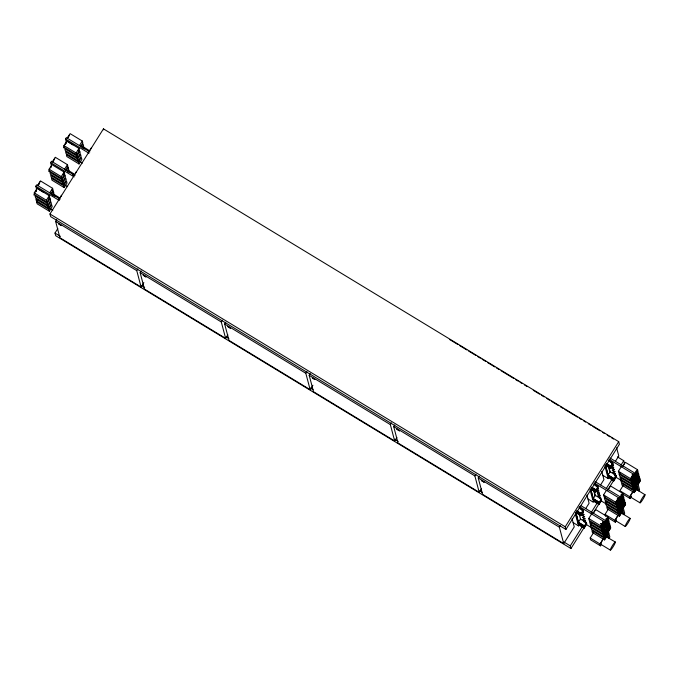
<?xml version="1.0" encoding="UTF-8"?>
<svg xmlns="http://www.w3.org/2000/svg" width="679" height="679" viewBox="0 0 679 679"><rect width="100%" height="100%" fill="white"/><g stroke="black" fill="none" stroke-linecap="round" stroke-linejoin="round"><path stroke-width="1.02" d="M597.97 488.557L598.454 488.922M611.983 464.809L613.298 465.293M36.598 189.297L35.792 186.233L36.632 184.892L60.151 199.168M51.443 165.668L50.636 162.604L51.477 161.262L74.996 175.538M66.296 142.038L65.481 138.974L66.321 137.633L89.84 151.909M67.255 138.193L70.115 133.636L82.286 141.028L82.787 142.896L80.394 146.698M39.942 181.904L37.608 185.622L40.426 180.894L52.597 188.287L53.089 190.162L50.704 193.956M54.787 158.275L52.453 161.992L55.271 157.265L67.442 164.657L67.942 166.533L65.549 170.327M67.297 138.363L69.631 134.637M38.593 184.484L39.119 183.644M53.437 160.855L53.964 160.015M68.282 137.217L68.851 136.547M38.635 184.654L39.161 183.814M34.256 192.87L37.116 188.312L49.295 195.705L49.788 197.572L46.919 202.13L34.748 194.746L34.256 192.87L46.427 200.263L46.919 202.13M49.1 169.241L51.969 164.683L64.14 172.067L64.632 173.943L61.772 178.501L49.601 171.116L49.1 169.241L61.271 176.625L61.772 178.501M63.945 145.612L66.814 141.045L78.985 148.438L79.477 150.314L76.617 154.871L64.446 147.479L63.945 145.612L76.116 152.996L76.617 154.871M35.809 191.062L36.335 190.222M50.653 167.424L51.18 166.593L50.704 167.594M65.507 143.795L66.033 142.955L65.549 143.965M35.86 191.223L36.386 190.392M35.911 191.444L36.437 190.604M49.321 211.22L48.829 209.344L51.689 204.786L52.19 206.662L49.321 211.22L37.15 203.827L36.658 201.96L37.608 200.441M49.737 192.844L52.597 188.287M64.581 169.215L67.442 164.657M79.426 145.586L82.286 141.028M46.427 200.263L49.295 195.705M61.271 176.625L64.14 172.067M76.116 152.996L78.985 148.438M51.485 194.355L53.395 191.317L51.655 190.264M66.338 170.726L68.24 167.688L66.508 166.627M81.183 147.097L83.093 144.05L83.585 145.926L82.626 147.445M50.093 198.726L50.586 200.602L47.725 205.16L47.224 203.284L50.093 198.726L48.353 197.674M64.938 175.097L65.43 176.973L62.57 181.531L62.078 179.655L64.938 175.097L63.198 174.045M79.782 151.468L80.275 153.344L77.414 157.901L76.922 156.026L79.782 151.468L78.043 150.415M52.461 195.467L53.896 193.192L53.395 191.317M67.781 171.083L68.74 169.555L68.24 167.688M53.242 195.866L54.201 194.347L54.693 196.223M68.087 172.237L69.046 170.718L69.538 172.585M82.931 148.599L83.89 147.08L84.383 148.956M48.031 206.314L50.891 201.756L51.383 203.632L48.523 208.19L36.352 200.806L35.86 198.93L48.031 206.314L48.523 208.19M62.875 182.685L65.736 178.127L66.236 180.003L63.368 184.561L51.197 177.168L50.704 175.301L62.875 182.685L63.368 184.561M77.72 159.056L80.58 154.498L81.081 156.374L78.212 160.931L66.041 153.539L65.549 151.663L77.72 159.056L78.212 160.931M63.673 185.715L66.542 181.157L67.034 183.033L64.165 187.591L51.994 180.198L51.502 178.322L63.673 185.715L64.165 187.591M78.518 162.086L81.387 157.528L81.879 159.404L79.019 163.962L66.839 156.569L66.347 154.693L78.518 162.086L79.019 163.962M72.39 175.267L73.459 173.552L68.112 170.31M58.929 199.431L60.966 196.197M61.042 196.07L61.568 195.238M73.773 175.802L75.81 172.568M75.887 172.441L76.413 171.6M89.127 151.366L90.655 148.939M90.731 148.811L91.258 147.971M49.957 213.987L103.446 128.849L618.705 441.656L619.401 444.312L565.921 529.45L50.662 216.643L49.957 213.987L565.217 526.802L565.921 529.45M143.863 282.634L141.096 287.039L59.939 237.777L55.61 221.379L56.713 219.614M586.155 524.324L570.954 548.522L55.703 235.715L54.999 233.058L57.817 228.577M141.096 287.039L136.768 270.641L137.871 268.884M227.838 334.832L225.623 338.354L144.466 289.093L140.137 272.686L141.24 270.929M225.623 338.354L221.286 321.956L222.398 320.199M312.917 385.265L310.15 389.67L228.993 340.408L224.656 324.002L225.768 322.245M310.15 389.67L305.813 373.272L306.925 371.515M396.884 437.463L394.669 440.985L313.52 391.715L309.183 375.317L310.295 373.56M394.669 440.985L390.34 424.587L391.443 422.83M481.411 488.778L479.196 492.3L398.038 443.031L393.71 426.633L394.813 424.876M479.196 492.3L474.867 475.903L475.971 474.137M572.074 518.671L574.247 526.87L563.723 543.616L482.565 494.346L478.237 477.948L479.34 476.191M563.723 543.616L559.386 527.218L560.498 525.453M565.217 526.802L618.705 441.656M581.02 513.553L581.368 514.894L580.842 515.734L580.494 514.393L581.02 513.553L576.768 510.973M583.125 510.192L583.482 511.533L581.453 514.767L581.097 513.426L583.125 510.192L578.881 507.62M595.865 489.924L596.213 491.265L595.687 492.097L595.339 490.764L595.865 489.924L591.613 487.344M597.97 486.563L598.326 487.904L596.298 491.138L595.941 489.797L597.97 486.563L593.726 483.983M608.571 460.354L612.814 462.934L610.786 466.167L611.058 467.627L610.531 468.468L610.183 467.127L610.71 466.295L606.457 463.715M611.142 467.508L613.171 464.275L612.814 462.934M585.765 508.529L589.092 503.232L586.928 495.033M600.609 484.891L603.937 479.603L601.772 471.404M615.454 461.262L618.781 455.974L616.617 447.775M578.364 522.397L584.305 526.004L584.661 527.345L584.135 528.186L583.779 526.845L577.837 523.237L578.364 522.397L575.962 513.307M578.44 522.27L580.469 519.036L586.418 522.643L586.775 523.984L584.738 527.218L584.381 525.877L578.44 522.27L575.996 513.018M593.208 498.768L599.15 502.375L599.506 503.716L598.98 504.548L598.623 503.215L592.682 499.6L593.208 498.768L590.806 489.669M593.285 498.641L595.322 495.407L601.263 499.014L601.619 500.355L599.582 503.589L599.234 502.248L593.285 498.641L590.84 489.389M608.944 467.169L610.175 471.812L616.108 475.385L614.079 478.619L614.351 480.078L613.824 480.919L613.468 479.578L607.527 475.971L608.053 475.13L605.379 465.03M614.079 478.619L608.129 475.011L610.166 471.778M573.101 522.575L578.533 525.877L579.06 525.037M602.791 475.317L608.223 478.619L608.749 477.778M570.954 548.522L570.258 545.874L582.641 526.157M591.086 512.713L597.282 502.85M606.288 488.515L611.915 479.552M620.929 465.208L623.738 460.727L617.406 456.882M602.468 522.015L604.251 523.237L601.382 527.795L589.211 520.411L588.718 518.535L591.579 513.978M617.313 498.386L619.095 499.608L616.235 504.166L604.055 496.773L603.563 494.906L606.432 490.348M632.157 474.757L633.94 475.979L631.08 480.537L618.909 473.144L618.408 471.268L621.277 466.711M583.779 526.845L584.305 526.004M584.381 525.877L586.418 522.643M598.623 503.215L599.15 502.375M599.234 502.248L601.263 499.014M613.468 479.578L613.994 478.746L608.053 475.13M592.911 513.57L600.796 501.026M607.552 490.272L615.997 476.828M622.753 466.074L624.442 463.384L623.738 460.727M593.302 513.392L595.687 509.589L607.858 516.982L608.359 518.858L605.965 522.652M608.146 489.754L610.531 485.96L622.702 493.353L623.203 495.22L620.334 499.778M622.991 466.125L625.376 462.331L637.547 469.715L638.048 471.591L635.179 476.149M614.427 479.96L616.464 476.717L616.108 475.385M618.111 501.416L619.893 502.638L617.033 507.196L604.862 499.803L604.361 497.928L605.32 496.408M632.955 477.787L634.738 479.009L631.877 483.567L619.706 476.174L619.206 474.298L620.165 472.779M602.986 533.855L602.494 531.98L605.354 527.422L603.062 531.309L603.47 532.854L605.846 529.297L602.986 533.855L590.815 526.463L590.323 524.595L591.273 523.076M619.715 507.468L621.455 508.529L618.628 513.256L606.457 505.863L605.965 503.988L606.916 502.468M634.559 483.838L636.299 484.899L633.473 489.618L621.302 482.234L620.81 480.359L621.769 478.839M601.569 544.134L600.499 545.84L590.688 539.89L590.195 538.014L593.412 532.896M605.541 516.252L605.04 514.376L608.257 509.258M623.636 484.781L619.885 490.747L629.688 496.705L630.188 498.573L631.258 496.867M601.382 527.795L600.89 525.919L603.75 521.362L601.458 525.249L601.866 526.794L604.208 523.068M616.235 504.166L615.734 502.29L618.603 497.732L616.303 501.62L616.71 503.164L619.053 499.438M631.08 480.537L630.579 478.661L633.448 474.103M633.49 474.273L631.147 477.991L631.555 479.527L633.897 475.809M602.596 524.663C603.962 522.372 601.883 526.395 600.856 523.611M602.697 525.054L603.173 524.044L602.697 525.054L600.957 523.993M581.097 505.762L605.524 520.589L609.852 536.953L609.004 538.294L604.683 521.93L607.858 516.982M595.042 481.581L620.368 496.96L624.697 513.324L623.857 514.665L619.528 498.301L622.702 493.353M609.886 457.952L635.213 473.322L639.542 489.695L638.701 491.036L634.373 474.663L637.547 469.715M605.507 520.963L607.374 517.984L607.781 519.528L605.914 522.499M620.351 497.334L622.227 494.354L622.626 495.891L620.292 499.617M635.196 473.696L637.072 470.725L637.479 472.261L635.137 475.987M603.266 525.045L605.048 526.267L602.188 530.825L601.687 528.949L604.556 524.392L605.481 524.96M617.033 507.196L616.532 505.32L619.401 500.762L620.326 501.331M631.877 483.567L631.385 481.691L634.245 477.133L635.179 477.693M604.556 524.392L602.265 528.279L602.672 529.824L605.006 526.098M618.34 504.446L618.824 503.445L618.34 504.446L616.6 503.394M633.184 480.817L633.668 479.815L633.184 480.817L631.445 479.764M603.495 528.075C604.862 525.784 602.782 529.807 601.755 527.023M605.795 524.57L608.664 520.012L609.156 521.879L606.771 525.682M621.115 500.177L623.509 496.374L624.001 498.25L621.616 502.053M635.968 476.548L638.353 472.745L638.846 474.621L635.985 479.179M605.838 524.731L608.18 521.014L608.588 522.55L606.712 525.529M619.851 502.468L617.517 506.186L617.109 504.65L619.401 500.762M621.158 500.364L623.025 497.384L623.432 498.921L621.557 501.9M634.695 478.839L632.361 482.557L631.954 481.021L634.245 477.133M636.002 476.726L637.87 473.755L638.277 475.292L635.934 479.009M620.199 503.793L617.907 507.68L618.314 509.216L620.691 505.668L617.831 510.226L617.338 508.35L620.199 503.793L621.132 504.353M633.762 480.808L635.544 482.031L632.675 486.597L632.183 484.721L635.043 480.163L635.977 480.724M606.593 527.6L609.462 523.034L609.954 524.909L607.569 528.712M621.446 503.962L624.307 499.404L624.799 501.28L622.414 505.083M636.766 479.578L639.151 475.775L639.643 477.651L637.258 481.445M606.644 527.761L608.978 524.044L609.386 525.58L607.518 528.559M621.489 504.132L623.823 500.415L624.23 501.951L622.363 504.93M635.493 481.869L633.159 485.587L632.752 484.051L635.043 480.163M636.333 480.503L638.667 476.777L639.075 478.322L637.208 481.301M604.913 531.267L606.653 532.328L603.784 536.885L603.291 535.01L606.152 530.452L607.085 531.012M618.628 513.256L618.136 511.38L620.996 506.823L621.93 507.383M633.473 489.618L632.981 487.751L635.85 483.193L636.775 483.754M607.442 530.791L610.26 526.064L608.52 525.011M622.287 507.162L625.104 502.435L623.364 501.382M637.131 483.533L639.949 478.805L638.209 477.753M600.499 545.84L599.998 543.964L603.215 538.846M616.413 520.504L615.344 522.21L614.843 520.335L618.06 515.217M629.688 496.705L632.904 491.579M605.668 534.135L607.45 535.358L604.59 539.915L604.089 538.04L607.001 533.652M619.511 513.74L619.91 515.276L622.253 511.559L619.435 516.286L618.934 514.41L621.845 510.014M634.356 490.102L634.763 491.647L637.097 487.929L634.279 492.648L633.779 490.781L636.69 486.385M607.849 532.336L610.183 528.61L609.776 527.074M623.161 507.96L625.028 504.981L624.621 503.445M638.005 484.322L639.873 481.352L639.474 479.807M605.651 536.232L606.177 535.391L605.693 536.393L615.361 542.037A4.787 0.603 -58.7 0 1 611.754 548.768A4.787 0.603 -58.7 0 1 611.389 547.376A4.787 0.603 -58.7 0 1 615.361 542.037M623.212 508.113L625.605 504.31L625.104 502.435M638.056 484.475L640.45 480.681L639.949 478.805M607.408 535.188L605.065 538.905L604.658 537.369M581.996 515.234L584.695 516.872L582.056 515.327M582.557 517.356L585.256 518.994L582.607 517.44M583.117 519.486L585.79 521.166L583.117 519.494M598.335 502.07L596.391 501.026L596.501 501.441M583.677 521.608L584.288 521.786M612.899 478.856L613.918 479.085L612.848 478.211M610.031 461.55L612.653 463.401M612.67 463.273L612.085 463.053M615.802 475.869L615.505 475.419M613.884 479.119L612.636 478.525M595.135 485.341L596.043 485.731M598.386 489.033L597.486 488.642M593.106 488.583L594.354 489.177M595.755 490.306L595.169 490.085M596.315 501.153L596.9 501.374M583.575 521.43L584.483 521.82M585.765 523.068L586.257 523.11L585.807 522.677M610.098 461.728L611.923 462.755M612.509 463.418L612.042 463.214M615.598 475.792L616.065 475.987L615.734 475.606M596.425 489.449L598.971 491.112L596.493 489.72M593.14 488.719L594.278 489.296M581.58 513.086L584.135 514.741L581.496 513.205M586.113 523.136L585.638 522.932M611.465 465.896L613.791 467.525L611.338 466.091M595.084 490.213L595.78 490.263L595.042 489.618M583.609 526.166L584.195 526.386L583.702 526.038M583.533 526.293L584.22 526.344L583.49 525.699M615.335 475.665L614.665 475.292M580.927 509.038L582.794 510.252M580.876 509.199L582.523 510.226M582.395 510.319L581.733 509.946M582.641 512.272L583.541 512.662L582.837 511.983M580.316 513.714L579.654 513.341M580.239 513.842L579.577 513.468M608.851 465.336L610.183 466.201M608.774 465.463L609.81 466.117M614.172 474.553L614.648 474.901M599.328 498.182L599.803 498.53M597.223 501.543L598.25 502.197M449.668 339.542L457.79 344.465M459.59 345.56L466.804 349.94M468.603 351.035L475.818 355.414M477.626 356.509L480.333 358.156M482.132 359.25L485.74 361.44M487.539 362.535L494.753 366.915M496.561 368.01L499.269 369.648M501.068 370.742L513.689 378.407M515.497 379.502L518.204 381.14M520.004 382.235L521.811 383.329M524.511 384.976L527.218 386.614M533.295 390.306L539.61 394.143M541.409 395.237L544.117 396.876M546.824 398.522L549.523 400.16M551.331 401.255L558.545 405.635M560.345 406.729L563.052 408.376M564.852 409.471L577.481 417.127M579.28 418.222L581.088 419.316M583.787 420.963L585.595 422.058M588.303 423.696L591.002 425.343M592.809 426.437L600.024 430.817M602.723 432.455L604.531 433.55M607.238 435.197L609.937 436.835M611.745 437.93L613.544 439.024M635.739 471.209L637.479 472.261M636.537 474.239L638.277 475.292M609.046 459.293L634.373 474.663M632.2 474.918L633.94 475.979M606.542 463.587L610.786 466.167M618.408 471.268L630.579 478.661M82.957 146.681L88.312 149.923L88.805 151.799M631.402 479.595L633.142 480.647M605.931 464.555L610.183 467.127M605.439 465.378L610.531 468.468M619.206 474.298L631.385 481.691M65.481 138.974L89 153.25M634.907 485.162L637.573 486.784M72.942 144.907L66.814 141.045M632.183 484.721L620.012 477.329L620.504 479.204L632.675 486.597M636.079 489.194L645.05 494.77A4.787 0.603 -58.7 0 1 641.443 501.501A4.787 0.603 -58.7 0 1 641.078 500.109A4.787 0.603 -58.7 0 1 645.05 494.77M615.174 476.751L621.514 480.596M635.985 489.381L637.853 490.518M620.81 480.359L632.981 487.751M633.779 490.781L621.608 483.389L622.108 485.264L634.279 492.648M613.824 480.919L607.883 477.312L608.223 478.619M76.922 156.026L64.751 148.633L65.243 150.509L77.414 157.901M79.757 161.373L82.473 163.028M630.358 496.969L640 502.816M622.168 493.709L630.188 498.573M620.895 494.838L622.626 495.891M621.692 497.868L623.432 498.921M594.201 482.922L619.528 498.301M617.355 498.556L619.095 499.608M623.288 503.928L625.028 504.981M591.698 487.216L595.941 489.797M603.563 494.906L615.734 502.29M616.557 503.224L618.297 504.276M591.086 488.184L595.339 490.764M590.594 489.007L595.687 492.097M604.361 497.928L616.532 505.32M50.636 162.604L74.155 176.88M620.063 508.792L622.728 510.413M617.338 508.35L605.167 500.958L605.66 502.833L617.831 510.226M620.513 510.498L622.295 511.72M621.234 512.823L623.772 514.359M601.238 500.932L606.661 504.225M620.572 512.552L630.205 518.408A4.787 0.603 -58.7 0 1 626.598 525.13A4.787 0.603 -58.7 0 1 626.233 523.747A4.787 0.603 -58.7 0 1 630.205 518.408M605.965 503.988L618.136 511.38M618.934 514.41L606.763 507.018L607.264 508.894L619.435 516.286M598.98 504.548L593.03 500.941L593.378 502.248L587.946 498.946M62.078 179.655L49.898 172.271L50.399 174.138L62.57 181.531M64.912 185.011L67.628 186.657M615.514 520.598L625.147 526.446M605.04 514.376L614.843 520.335M607.323 517.339L615.344 522.21M606.05 518.467L607.781 519.528M579.357 506.551L604.683 521.93M607.646 524.528L609.386 525.58M602.511 522.185L604.251 523.237M602.859 523.509L604.599 524.561M608.443 527.558L610.183 528.61M600.907 523.823L602.646 524.884M603.614 526.369L606.288 527.99M576.853 510.854L581.097 513.426M588.718 518.535L600.89 525.919M53.268 193.939L58.615 197.19L59.115 199.057M576.242 511.813L580.494 514.393M575.75 512.637L580.842 515.734M608.825 533.066L607.892 532.497L610.752 527.939L610.26 526.064M601.687 528.949L589.516 521.565L590.017 523.441L602.188 530.825M35.792 186.233L59.311 200.509M605.218 532.421L607.883 534.042M43.252 192.174L37.116 188.312M590.323 524.595L602.494 531.98M605.71 534.297L607.45 535.358M606.389 536.452L608.927 537.989M586.393 524.561L591.816 527.863M606.296 536.648L609.004 538.294M603.291 535.01L591.12 527.617L591.613 529.493L603.784 536.885M604.089 538.04L591.918 530.647L592.419 532.523L604.59 539.915M584.135 528.186L578.185 524.57L578.533 525.877M47.224 203.284L35.053 195.9L35.554 197.776L47.725 205.16M50.068 208.64L52.775 210.286M600.669 544.227L610.302 550.083M36.658 201.96L48.829 209.344M590.195 538.014L599.998 543.964M55.61 221.379L136.768 270.641M140.137 272.686L221.286 321.956M224.656 324.002L305.813 373.272M309.183 375.317L390.34 424.587M393.71 426.633L474.867 475.903M478.237 477.948L559.386 527.218M54.999 233.058L60.431 236.36M141.936 285.834L144.652 287.48M226.149 336.962L228.865 338.609M310.362 388.091L313.078 389.738M394.584 439.22L398.2 441.418M479.705 490.892L482.421 492.547M563.918 542.02L570.258 545.874M611.423 462.679L610.735 462.238M611.372 462.84L610.693 462.399M609.343 466.074L608.656 465.633M609.267 466.201L608.579 465.76M614.52 474.757L615.335 475.342M596.391 485.935L597.367 486.597M599.676 498.386L600.151 498.751M597.792 502.163L597.104 501.713M597.707 502.282L597.019 501.84M579.51 512.806L580.715 513.647M579.433 512.934L580.409 513.587M584.831 522.024L585.935 522.822M612.764 478.339L613.833 479.204M612.526 464.716L613.256 465.353M597.41 486.436L595.186 485.188L595.89 485.867M593.811 489.262L593.073 488.617M593.735 489.389L593.064 488.846M595.254 489.958L595.704 490.391M596.807 501.501L596.366 501.068M636.393 473.017L635.816 473.687M636.495 473.399L635.917 474.069M635.85 483.193L633.549 487.081L633.957 488.617M633.507 479.213L632.938 479.883M621.54 496.646L620.971 497.317M621.641 497.036L621.073 497.707M620.996 506.823L618.705 510.71L619.112 512.246M618.662 502.842L618.094 503.512M608.817 468.128L609.869 472.092M605.685 465.76L608.129 475.011M606.848 471.26L607.9 475.224M604.853 465.87L607.527 475.971M606.695 520.284L606.126 520.954M606.797 520.666L606.228 521.336M606.152 530.452L603.86 534.339L604.268 535.875M603.818 526.471L603.249 527.142M594.1 490.807L595.33 495.441M593.709 490.764L595.025 495.721M592.529 496.875L593.056 498.853M590.009 489.5L592.682 499.6M579.255 514.436L580.486 519.07M575.648 512.815L577.422 519.511M575.436 514.139L577.837 523.237M103.446 128.849L103.709 129.825M73.459 173.552L73.96 175.428M601.11 544.091A4.787 0.603 -58.7 0 1 602.986 539.406M631.249 496.357A4.787 0.603 -58.7 0 1 630.468 496.357A4.787 0.603 -58.7 0 1 632.675 492.139M616.405 519.987A4.787 0.603 -58.7 0 1 615.624 519.987A4.787 0.603 -58.7 0 1 617.831 515.777M34.391 194.898A4.787 0.603 -58.7 0 1 35.028 192.327M35.622 191.283A4.787 0.603 -58.7 0 1 36.267 190.213M49.236 171.269A4.787 0.603 -58.7 0 1 49.873 168.698M64.089 147.64A4.787 0.603 -58.7 0 1 64.233 146.027M65.311 144.016A4.787 0.603 -58.7 0 1 65.956 142.946M602.969 523.271L602.494 524.281L602.969 523.271M617.814 499.642L617.338 500.652L617.814 499.642M632.667 476.013L632.183 477.014L632.667 476.013M617.915 500.033L617.44 501.034L617.915 500.033M632.769 476.395L632.285 477.405L632.769 476.395M618.017 500.415L617.542 501.416L618.017 500.415M632.87 476.785L632.387 477.787L632.87 476.785M606.551 519.724L606.067 520.734L606.551 519.724M621.395 496.094L620.912 497.104L621.395 496.094M636.24 472.465L635.765 473.475L636.24 472.465M603.877 526.692L603.393 527.693L603.877 526.692M618.722 503.054L618.238 504.064L618.722 503.054M633.566 479.425L633.083 480.435L633.566 479.425M607.349 522.754L606.873 523.764L607.349 522.754M622.202 499.124L621.718 500.134L622.202 499.124M637.046 475.495L636.562 476.497L637.046 475.495M607.45 523.144L606.975 524.146L607.45 523.144M622.303 499.506L621.82 500.516L622.303 499.506M637.148 475.877L636.664 476.887L637.148 475.877M607.552 523.526L607.077 524.528L607.552 523.526M622.405 499.897L621.922 500.898L622.405 499.897M637.25 476.268L636.766 477.269L637.25 476.268M604.573 529.331L604.089 530.341L604.573 529.331M619.418 505.702L618.934 506.704L619.418 505.702M634.262 482.073L633.779 483.075L634.262 482.073M604.675 529.713L604.191 530.723L604.675 529.713M619.52 506.084L619.036 507.094L619.52 506.084M634.364 482.455L633.88 483.456L634.364 482.455M604.777 530.104L604.293 531.105L604.777 530.104M619.621 506.475L619.138 507.476L619.621 506.475M634.466 482.837L633.982 483.847L634.466 482.837M608.155 525.784L607.671 526.794L608.155 525.784M622.999 502.154L622.516 503.156L622.999 502.154M637.844 478.525L637.36 479.527L637.844 478.525M608.257 526.174L607.773 527.176L608.257 526.174M623.101 502.536L622.618 503.546L623.101 502.536M637.946 478.907L637.462 479.917L637.946 478.907M608.359 526.556L607.875 527.558L608.359 526.556M623.203 502.927L622.719 503.928L623.203 502.927M638.048 479.289L637.564 480.299L638.048 479.289M605.371 532.361L604.887 533.363L605.371 532.361M620.216 508.732L619.74 509.734L620.216 508.732M635.06 485.103L634.585 486.105L635.06 485.103M605.473 532.743L604.989 533.753L605.473 532.743M620.317 509.114L619.842 510.124L620.317 509.114M635.162 485.485L634.687 486.487L635.162 485.485M605.575 533.134L605.091 534.135L605.575 533.134M620.419 509.496L619.935 510.506L620.419 509.496M635.264 485.867L634.789 486.877L635.264 485.867M608.953 528.814L608.469 529.824L608.953 528.814M623.797 505.184L623.314 506.186L623.797 505.184M638.642 481.555L638.158 482.557L638.642 481.555M609.055 529.196L608.571 530.206L609.055 529.196M623.899 505.566L623.415 506.576L623.899 505.566M638.744 481.937L638.26 482.939L638.744 481.937M609.156 529.586L608.673 530.588L609.156 529.586M624.001 505.957L623.517 506.958L624.001 505.957M638.846 482.319L638.362 483.329L638.846 482.319M621.022 511.762L620.538 512.764L621.022 511.762M635.867 488.125L635.383 489.135L635.867 488.125M606.279 535.773L605.795 536.783L606.279 535.773M621.124 512.144L620.64 513.146L621.124 512.144M635.968 488.515L635.485 489.517L635.968 488.515M606.381 536.164L605.897 537.165L606.381 536.164M621.226 512.526L620.742 513.536L621.226 512.526M636.07 488.897L635.586 489.907L636.07 488.897M58.742 223.926L61.399 225.598L58.742 223.926M143.269 275.241L145.926 276.913L143.269 275.241M227.796 326.557L230.453 328.229L227.796 326.557M312.323 377.872L314.98 379.544L312.323 377.872M396.85 429.187L399.498 430.859L396.85 429.187M481.369 480.503L484.025 482.166L481.369 480.503M607.34 465.913L610.022 467.593L607.34 465.913M592.495 489.542L595.177 491.223L592.495 489.542M577.651 513.171L580.333 514.86L577.651 513.171M611.711 467.924L614.385 469.605L611.711 467.924M596.866 491.562L599.54 493.243L596.866 491.562M612.271 470.055L614.945 471.735L612.271 470.055M597.427 493.684L600.1 495.364L597.427 493.684M612.831 472.177L615.505 473.857L612.831 472.177M597.987 495.814L600.66 497.486L597.987 495.814M610.633 478.364L613.307 480.045L610.633 478.364M595.789 501.993L598.462 503.674L595.789 501.993M580.944 525.622L583.617 527.303L580.944 525.622"/></g></svg>
